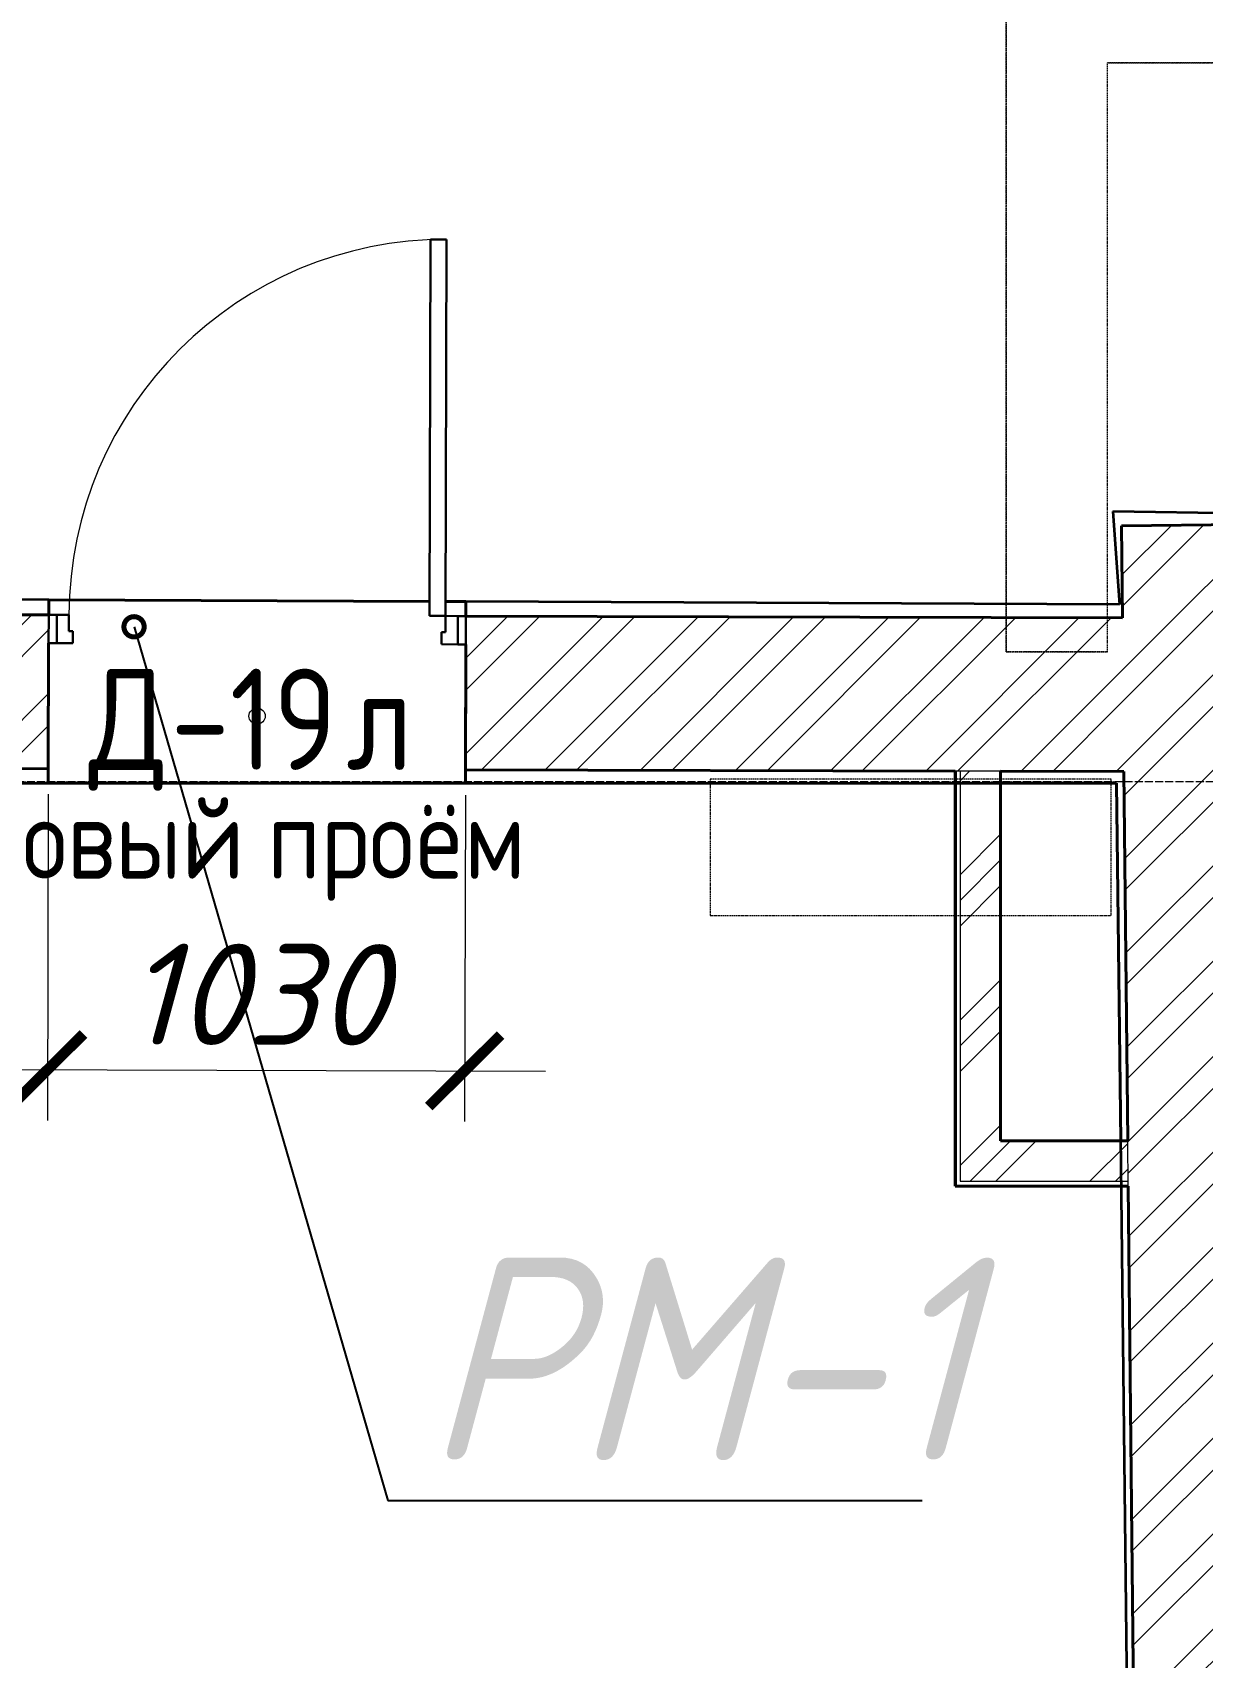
# Model space of a CAD drawing. Header units: millimetres. Extents: x 749182 to 2267578, y 70462 to 311449.
# Drawn here: x 1997650 to 2000539, y 82060 to 86074 of the extents above; entities that cross this region are included whole.
import ezdxf
from ezdxf import colors
from ezdxf.entities.mleader import LeaderData, LeaderLine
from ezdxf.math import Vec2, Vec3

# ---------------------------------------------------------------- set-up
doc = ezdxf.new("R2010")
doc.units = ezdxf.units.MM
for name, pattern in [('ADSK_Линия сетки', [25, 20, -2.5, 0, -2.5]), ('ADSK_Сверху', [4.5, 3, -1.5]), ('осеваяX2', [4, 2.5, -0.5, 0.5, -0.5])]:
    doc.linetypes.add(name, pattern=pattern)
doc.layers.get('Defpoints').update_dxf_attribs({"color": 255})
for name, color, linetype, lineweight in [('Двери', 7, 'Continuous', 20), ('Каркас', 7, 'Continuous', 9), ('Марки дверей', 7, 'Continuous', 20), ('Оси', 165, 'осеваяX2', 13), ('Перекрытие', 7, 'Continuous', 18), ('Размер', 7, 'Continuous', 13), ('размеры', 7, 'Continuous', 9), ('Стены', 184, 'Continuous', 40), ('Стены внутренние', 7, 'Continuous', 18), ('Стены разрез', 7, 'Continuous', 35), ('Стены штриховка', 7, 'Continuous', 18)]:
    doc.layers.add(name, color=color, linetype=linetype, lineweight=lineweight)
doc.styles.add('GOST 2.304_new', font='isocpeur.ttf', dxfattribs={"width": 0.9, "oblique": 15})
doc.styles.add('GOST Common_1', font='GOST_Common.ttf', dxfattribs={"width": 0.9, "height": 250})
doc.styles.add('GOST Common_2', font='GOST_Common.ttf', dxfattribs={"width": 0.9, "height": 200})
doc.styles.add('М2', font='isocpeui.ttf')
doc.dimstyles.new('SPDS 1_100', dxfattribs={"dimscale": 100, "dimtxt": 2.5, "dimasz": 1.77, "dimexe": 1.25, "dimexo": 0.625, "dimtad": 1, "dimdec": 0, "dimrnd": 0.001, "dimzin": 9, "dimtxsty": 'М2', "dimblk": 'ARCHTICK', "dimcen": 2.5, "dimdle": 2, "dimclrt": 256, "dimadec": 0, "dimazin": 2, "dimtfac": 0.75, "dimtdec": 0, "dimtmove": 1, "dimatfit": 3, "dimfxl": 0, "dimtolj": 1, "dimlwd": 9, "dimlwe": 9, "dimarcsym": 0})
pattern_1 = [(45, (1958220.23, 75616.62), (-179.6051, 179.6051), []), (45, (1958283.73, 75616.62), (0, 359.2102), []), (45, (1958156.73, 75616.62), (0, 359.2102), [])]
pattern_2 = [(45, (1958220.23, 75616.62), (-117.8655, 117.8655), []), (45, (1958298.8, 75616.62), (-117.8655, 117.8655), [])]

# ---------------------------------------------------------------- blocks, each defined once
blk = doc.blocks.new('Существующие стены 1 эт - Существующие стены 1 эт-653793-01 План 1-го этажа маркировочный')
at = {"layer": 'Стены'}
for p, q in [((39469.4, 9055.7), (39469.3, 9018.4)), ((39469.4, 9055.7), (40409.4, 9051.7)), ((40449.4, 9051.5), (40499.4, 9051.3)), ((40499.3, 9015.7), (40499.4, 9051.3)), ((39468.3, 8638.4), (39468.2, 8602.6)), ((40498.3, 8602.6), (40498.3, 8635.7)), ((40498.3, 8602.6), (39468.2, 8602.6)), ((42106.4, 8602.6), (41819.8, 8602.6)), ((42116.3, 7719.4), (42106.4, 8602.6))]:
    blk.add_line(p, q, dxfattribs=at)
at = {"layer": 'Стены разрез'}
for p, q in [((42521.6, 9266.9), (42097.1, 9274.3)), ((42097.1, 9274.3), (42113.8, 9044.5)), ((39469.4, 9055.7), (38130.5, 9061.3)), ((39469.3, 9018.4), (39469.4, 9055.7)), ((40499.4, 9051.3), (40499.3, 9015.7)), ((42113.8, 9044.5), (40499.4, 9051.3)), ((39468.2, 8602.6), (39469.2, 8948.4)), ((40499.2, 8945.7), (40498.3, 8602.6)), ((38128.6, 8602.6), (39468.2, 8602.6)), ((40498.3, 8602.6), (42106.4, 8602.6)), ((42106.4, 8602.6), (42171.7, 2756.5))]:
    blk.add_line(p, q, dxfattribs=at)
blk = doc.blocks.new('AC_Дверь_Однопольная_Стальная - Д-19л 1030х2200h-1983133-01 План 1-го этажа маркировочный')
at = {"layer": 'Двери', "lineweight": 30}
for p, q in [((465, 1120), (425, 1120)), ((425, 1120), (425, 190)), ((465, 190), (465, 1120)), ((-495, 190), (-515, 190)), ((-515, 190), (-515, 120)), ((-465, 190), (-495, 190)), ((-495, 190), (-495, 120)), ((-495, 120), (-495, 190)), ((-465, 150), (-465, 190)), ((425, 190), (465, 190)), ((495, 190), (465, 190)), ((465, 190), (465, 150)), ((495, 120), (495, 190)), ((515, 190), (495, 190)), ((495, 190), (495, 120)), ((515, 120), (515, 190)), ((-455, 150), (-465, 150)), ((-455, 120), (-455, 150)), ((465, 150), (455, 150)), ((455, 150), (455, 120)), ((-515, 120), (-495, 120)), ((-495, 120), (-455, 120)), ((455, 120), (495, 120)), ((495, 120), (515, 120))]:
    blk.add_line(p, q, dxfattribs=at)
at = {"layer": 'Двери'}
blk.add_arc((465, 190), 930, 90, 180, dxfattribs=at)
blk = doc.blocks.new('ADSK_Марка_Дверь - Марка типа и комментарии-2020407-01 План 1-го этажа маркировочный')
at = {"layer": 'Марки дверей', "lineweight": 9}
blk.add_circle((0, 0), 0.2, dxfattribs=at)
blk = doc.blocks.new('_ArchTick')
at = {"color": 0, "linetype": 'ByBlock', "const_width": 0.15}
blk.add_lwpolyline([(-0.5, -0.5), (0.5, 0.5)], dxfattribs=at)
blk = doc.blocks.new('*D2919')
at = {"layer": 'Defpoints', "color": 0, "lineweight": 20, "transparency": 16777216}
for p in [(1997688.6, 84255.1), (1998718.6, 84252.3), (1998716.6, 83508.9)]:
    blk.add_point(p, dxfattribs=at)
at = {"layer": 'размеры', "color": 0, "lineweight": 9, "transparency": 16777216}
for p, q in [((1997688.4, 84192.6), (1997686.3, 83386.6)), ((1998718.4, 84189.8), (1998716.3, 83383.9)), ((1997486.6, 83512.1), (1998916.6, 83508.3))]:
    blk.add_line(p, q, dxfattribs=at)
at = {"layer": 'размеры', "color": 0, "lineweight": 9, "transparency": 16777216, "xscale": 177, "yscale": 177, "zscale": 177}
for p, rotation in [((1997686.6, 83511.6), 179.8485505273751), ((1998716.6, 83508.9), 359.8485505273751)]:
    blk.add_blockref('_ArchTick', p, dxfattribs=dict(at, rotation=rotation))
at = {"layer": 'размеры', "lineweight": 20, "transparency": 16777216, "insert": (1998202.1, 83697.7), "char_height": 250, "width": 560.473, "attachment_point": 5, "rotation": 359.8486, "style": 'М2'}
blk.add_mtext('\\A1;1030', dxfattribs=at)
blk = doc.blocks.new('_DotSmall')
at = {"color": 0, "linetype": 'ByBlock', "lineweight": 35, "const_width": 0.5}
blk.add_lwpolyline([(-0.0625, 0, 1), (0.0625, 0, 1)], format="xyb", close=True, dxfattribs=at)

msp = doc.modelspace()

# ---------------------------------------------------------------- hatches: boundary and pattern name
at = {"layer": 'Стены внутренние', "lineweight": 9}
h = msp.add_hatch(dxfattribs=at)
h.set_pattern_fill('FP_1', color=256, style=0, pattern_type=2)
h.set_pattern_definition(pattern_2)
h.paths.add_polyline_path([(2000720.8273, 84627.0392), (2000718.4617, 84859.1502), (2000338.4815, 84855.2776), (2000340.7973, 84628.0437), (2000718.4617, 84627.0454)])
h = msp.add_hatch(dxfattribs=at)
h.set_pattern_fill('FP_1', color=256, style=0, pattern_type=2)
h.set_pattern_definition(pattern_2)
h.paths.add_polyline_path([(2000344.6702, 84248.0322), (2000340.7973, 84628.0437), (1998719.5708, 84632.3291), (1998719.6649, 84252.3275), (2000340.7973, 84248.0424)])
h.paths.add_polyline_path([(1997688.5699, 84255.053), (1997688.4753, 84635.0546), (1996350.5696, 84638.5911), (1996350.5696, 84258.5898), (1997688.4753, 84255.0533)])
h.paths.add_polyline_path([(1994849.5703, 84262.5573), (1994849.5703, 84642.5587), (1990171.428, 84654.9244), (1990171.5668, 84274.9227), (1993696.9036, 84265.6042)])
h = msp.add_hatch(dxfattribs=at)
h.set_pattern_fill('FP_1', color=256, style=0, pattern_type=2)
h.set_pattern_definition(pattern_2)
h.paths.add_polyline_path([(2000405.176, 78311.1605), (2000785.1562, 78315.0331), (2000720.8273, 84627.0392), (2000340.7973, 84628.0437), (2000405.1562, 78313.0968)])
h = msp.add_hatch(dxfattribs=at)
h.set_pattern_fill('FP_6', color=256, style=0, pattern_type=2)
h.set_pattern_definition(pattern_1)
h.paths.add_polyline_path([(1999940.0012, 83336.0493), (2000040.0012, 83336.0493), (2000040.0012, 84248.8375), (1999940.0012, 84248.8375), (1999940.0012, 83594.2187)])
h = msp.add_hatch(dxfattribs=at)
h.set_pattern_fill('FP_6', color=256, style=0, pattern_type=2)
h.set_pattern_definition(pattern_1)
h.paths.add_polyline_path([(2000354.9839, 83236.0493), (2000353.9647, 83336.0493), (1999940.0012, 83336.0493), (1999940.0012, 83236.0493), (2000353.9647, 83236.0493)])

# ---------------------------------------------------------------- linework, layer by layer
at = {"layer": 'Каркас', "color": 253, "linetype": 'ADSK_Сверху', "true_color": 0xb2b2b2}
for p, q in [((2000053.7052, 88389.0634), (2000053.7052, 84543.6161)), ((2000303.7052, 85998.9762), (2007662.2038, 85998.9762)), ((2000303.7052, 84543.6161), (2000303.7052, 85998.9762)), ((2000303.7052, 84543.6161), (2000053.7052, 84543.6161))]:
    msp.add_line(p, q, dxfattribs=at)
at = {"layer": 'Каркас', "color": 253, "linetype": 'ADSK_Сверху', "true_color": 0xaaaaaa}
for p, q in [((2000053.7052, 84543.6161), (2000053.7052, 88389.0634)), ((2007662.2038, 85998.9762), (2000303.7052, 85998.9762)), ((2000303.7052, 84543.6161), (2000303.7052, 85998.9762)), ((2000053.7052, 84543.6161), (2000303.7052, 84543.6161))]:
    msp.add_line(p, q, dxfattribs=at)
at = {"layer": 'Оси', "linetype": 'ADSK_Линия сетки'}
msp.add_line((1947134.001, 84223.407), (2009148.6289, 84223.407), dxfattribs=at)
at = {"layer": 'Перекрытие', "linetype": 'ADSK_Сверху'}
for p, q in [((1999322.8791, 84228.9814), (1999322.8791, 83892.6546)), ((2000313.3172, 84228.9814), (1999322.8791, 84228.9814)), ((2000313.3172, 83892.6546), (2000313.3172, 84228.9814)), ((1999322.8791, 83892.6546), (2000313.3172, 83892.6546))]:
    msp.add_line(p, q, dxfattribs=at)
at = {"layer": 'Стены внутренние', "lineweight": 40}
for p, q in [((2000718.4617, 84859.1502), (2000338.4815, 84855.2776)), ((2000338.4815, 84855.2776), (2000340.7973, 84628.0437)), ((1997689.5744, 84635.0517), (1996350.5696, 84638.5911)), ((2000340.7973, 84628.0437), (1998719.5708, 84632.3291)), ((1997688.5699, 84255.053), (1997689.3893, 84565.0519)), ((1998719.3857, 84562.3294), (1998718.5663, 84252.3304)), ((1997005.923, 84256.8575), (1997688.5699, 84255.053)), ((1998718.5663, 84252.3304), (1999928.0012, 84249.1335)), ((1999928.0012, 84249.1335), (1999928.0012, 83224.0493)), ((2000040.0012, 83336.0493), (2000040.0012, 84248.8375)), ((2000040.0012, 84248.8375), (2000344.6702, 84248.0322)), ((2000344.6702, 84248.0322), (2000353.9647, 83336.0493)), ((2000353.9647, 83336.0493), (2000040.0012, 83336.0493)), ((1999928.0012, 83224.0493), (2000355.1062, 83224.0493)), ((2000355.1062, 83224.0493), (2000405.176, 78311.1605))]:
    msp.add_line(p, q, dxfattribs=at)
at = {"layer": 'Стены штриховка'}
for p, q in [((2000040.0012, 84248.8375), (1999928.0012, 84249.1335)), ((1999930.0012, 84249.1283), (1999930.0012, 83224.0493)), ((1999940.0012, 84249.1018), (1999940.0012, 83236.0493)), ((2000355.1062, 83224.0493), (2000353.9647, 83336.0493)), ((1999930.0012, 83236.0493), (1999928.0012, 83236.0493)), ((1999928.0012, 83226.0493), (2000355.0858, 83226.0493)), ((1999940.0012, 83236.0493), (2000354.9839, 83236.0493))]:
    msp.add_line(p, q, dxfattribs=at)

# ---------------------------------------------------------------- block references
at = {"layer": 'Двери', "rotation": 359.8485505277052}
msp.add_blockref('AC_Дверь_Однопольная_Стальная - Д-19л 1030х2200h-1983133-01 План 1-го этажа маркировочный', (1998204.0704, 84443.6911), dxfattribs=at)
at = {"layer": 'Марки дверей', "xscale": 99.99999999999993, "yscale": 99.99999999999993, "zscale": 99.99999999999993}
msp.add_blockref('ADSK_Марка_Дверь - Марка типа и комментарии-2020407-01 План 1-го этажа маркировочный', (1998204.0704, 84385.2226), dxfattribs=at)
at = {"layer": 'Стены', "color": 243, "true_color": 0xbb5389}
msp.add_blockref('Существующие стены 1 эт - Существующие стены 1 эт-653793-01 План 1-го этажа маркировочный', (1958220.2258, 75616.6187), dxfattribs=at)

# ---------------------------------------------------------------- texts
at = {"layer": 'Defpoints', "color": 2, "lineweight": 9, "char_height": 200, "width": 815.316187, "attachment_point": 1, "style": 'GOST Common_1'}
for s, insert in [('Новый', (1997472.6411, 84183.3345)), ('проём', (1998228.688, 84183.3345))]:
    msp.add_mtext(s, dxfattribs=dict(at, insert=insert))
at = {"layer": 'Марки дверей', "lineweight": 9, "char_height": 250, "attachment_point": 1, "style": 'GOST Common_2'}
for s, insert, width in [('\\fGOST Common|b0|i0|c204|p34|;\\W.9;Д', (1997788.0911, 84502.2357), 245.316375), ('-19', (1997990.4973, 84502.2357), 526.708687), ('\\fGOST Common|b0|i0|c204|p34|;\\W.9;л', (1998425.0755, 84502.2357), 194.810062)]:
    msp.add_mtext(s, dxfattribs=dict(at, insert=insert, width=width))

# ---------------------------------------------------------------- dimensions: what is measured, and where the dimension line sits
at = {"layer": 'размеры', "lineweight": 20}
dim = msp.add_linear_dim(base=(1998716.6011, 83508.8583), p1=(1997688.5699, 84255.053), p2=(1998718.5663, 84252.3304), angle=359.8485505, dimstyle='SPDS 1_100', dxfattribs=at)
dim.commit()
dim.dimension.update_dxf_attribs({"geometry": '*D2919', "text_midpoint": (1998202.0985, 83697.719)})

# ---------------------------------------------------------------- leaders
at = {"layer": 'Размер', "color": 104, "ltscale": 20}
ml = msp.add_multileader_mtext('Standard', dxfattribs=at)
ml.set_content('\\A1;РМ-1', color=104, style='GOST 2.304_new')
ml.set_leader_properties()
ml.set_arrow_properties(name='DOTSMALL')
ml.build(insert=Vec2(0, 0))
ml.multileader.update_dxf_attribs({"text_left_attachment_type": 6, "text_right_attachment_type": 6, "dogleg_length": 1, "arrow_head_size": 100})
ctx = ml.context
ctx.base_point, ctx.char_height, ctx.arrow_head_size, ctx.landing_gap_size, ctx.plane_origin = Vec3(1998547.104, 82447.4989), 500, 100, 0, Vec3(1976329.6467, 225681.2433)
ctx.left_attachment, ctx.right_attachment, ctx.text_align_type = 6, 6, 1
notes = []
notes.append((ctx, [(1, (1, 1, 0), (1998527.104, 82447.4989), (1, 0), 20, [(0, [(1997900.2765, 84605.7468)], 0, [])])]))
ctx.mtext.insert, ctx.mtext.rotation, ctx.mtext.width, ctx.mtext.alignment, ctx.mtext.flow_direction = Vec3(1999288.5786, 83047.4989), 6.283185307, 1286.674802, 2, 5
for ctx, leaders in notes:
    for number, flags, end, landing, length, lines in leaders:
        leader = LeaderData()
        leader.index, (leader.has_last_leader_line, leader.has_dogleg_vector, leader.attachment_direction) = number, flags
        leader.last_leader_point, leader.dogleg_vector, leader.dogleg_length = Vec3(end), Vec3(landing), length
        for number, points, colour, breaks in lines:
            line = LeaderLine()
            line.index, line.vertices, line.color, line.breaks = number, Vec3.list(points), colors.encode_raw_color(colour), breaks
            leader.lines.append(line)
        ctx.leaders.append(leader)

doc.saveas('drawing.dxf')
